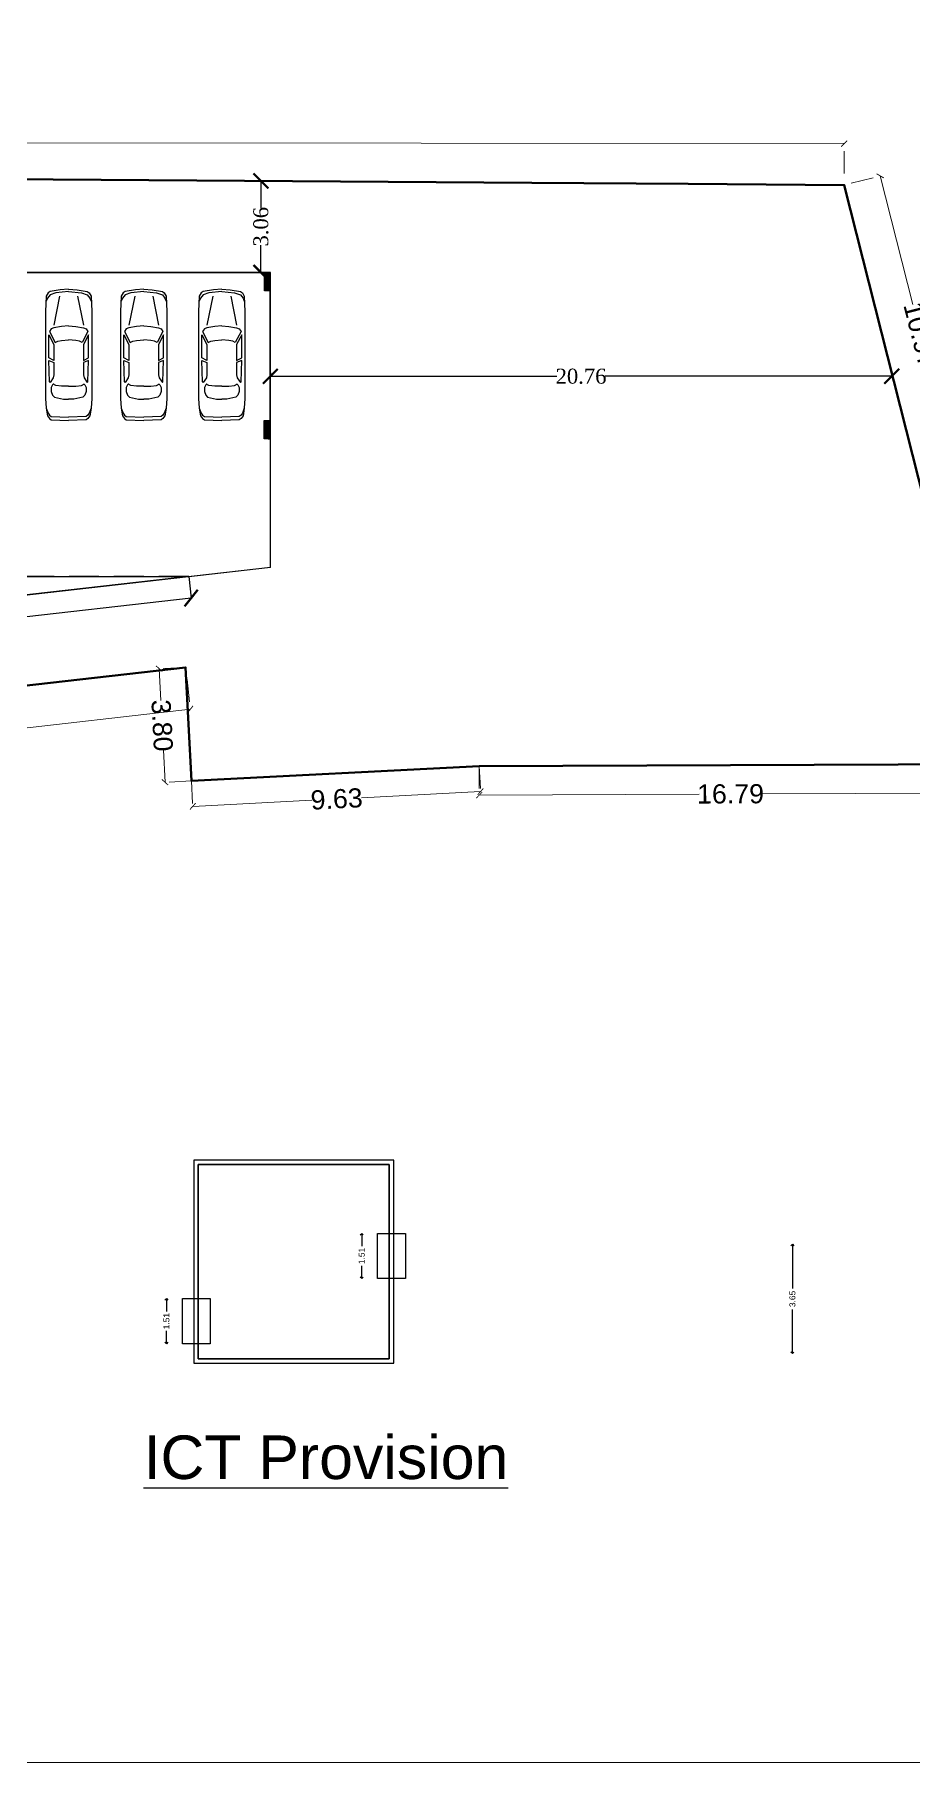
# Model space of a CAD drawing. Header units: metres. Extents: x 0 to 63445, y 32325 to 32915.
# Drawn here: x 63091.1 to 63120.5, y 32675.9 to 32733.6 of the extents above; entities that cross this region are included whole.
import ezdxf

# ---------------------------------------------------------------- set-up
doc = ezdxf.new("R2010")
doc.units = ezdxf.units.M
doc.header["$MEASUREMENT"] = 0
doc.header["$PDMODE"] = 34
doc.header["$PDSIZE"] = -10
for name, pattern in [('CONTINULUS', [0]), ('DASHED', [0.75, 0.5, -0.25]), ('DASHED2', [0.375, 0.25, -0.125]), ('HIDDEN', [9.525, 6.35, -3.175])]:
    doc.linetypes.add(name, pattern=pattern)
doc.layers.get('0').update_dxf_attribs({"lineweight": 25})
for name, color, linetype, lineweight in [('BLK_1_FLR_-1_BLT_UP_AREA_EXISTING', 14, 'DASHED', 9), ('CAR', 252, 'Continuous', 25), ('COLUMN', 1, 'Continuous', 30), ('DIM', 56, 'Continuous', 20), ('ELEVATION', 142, 'Continuous', 9), ('site', 15, 'Continuous', 50), ('wall', 7, 'Continuous', 30)]:
    doc.layers.add(name, color=color, linetype=linetype, lineweight=lineweight)
for name, color, linetype, plot in [('BLK_1_FLR_-1_COVERED_PARKING', 7, 'Continuous', False), ('SPECIAL_PARKING', 7, 'Continuous', False), ('TWO_WHEELER_PARKING', 7, 'Continuous', False)]:
    doc.layers.add(name, color=color, linetype=linetype, plot=plot)
for name, color, linetype in [('ICT_LANDING_POINT_1', 7, 'Continuous'), ('ICT_LANDING_POINT_1_DOOR_1', 7, 'Continuous'), ('ICT_LANDING_POINT_1_DOOR_2', 7, 'Continuous'), ('text', 65, 'Continuous')]:
    doc.layers.add(name, color=color, linetype=linetype)
doc.styles.add('Arial', font='arial.ttf', dxfattribs={"height": 0.2})
doc.styles.get("Standard").update_dxf_attribs({"font": 'arial.ttf', "height": 0.4})
doc.styles.add('style2', font='arial.ttf', dxfattribs={"height": 0.25})
doc.styles.add('TNR', font='times.ttf', dxfattribs={"height": 0.5})
doc.dimstyles.new('ARCHANA', dxfattribs={"dimscale": 0, "dimtxt": 0.5, "dimasz": 0.5, "dimexe": 0, "dimexo": 0, "dimgap": 0, "dimtad": 0, "dimzin": 0, "dimdsep": 46, "dimtxsty": 'TNR', "dimblk": 'ARCHTICK', "dimcen": 0.09, "dimclrd": 36, "dimclre": 36, "dimclrt": 7, "dimadec": 0, "dimazin": 0, "dimtfac": 1, "dimtofl": 0, "dimtmove": 0, "dimatfit": 3, "dimldrblk": 'ARCHTICK', "dimfxl": 1, "dimfrac": 2, "dimtolj": 1, "dimtzin": 0, "dimlwd": -1, "dimlwe": -1, "dimarcsym": 0})
doc.dimstyles.new('INT DIM', dxfattribs={"dimtxt": 0.3, "dimasz": 0.1, "dimexe": 0.18, "dimexo": 0.0625, "dimgap": 0.09, "dimtad": 0, "dimzin": 0, "dimdsep": 46, "dimtxsty": 'style2', "dimblk": 'OPEN90', "dimcen": 0.09, "dimse1": 1, "dimse2": 1, "dimclrd": 250, "dimclrt": 256, "dimadec": 0, "dimazin": 0, "dimtfac": 1, "dimtofl": 0, "dimtmove": 0, "dimatfit": 3, "dimfxl": 0.18, "dimtolj": 1, "dimtzin": 0, "dimlwd": -1, "dimarcsym": 0})

# ---------------------------------------------------------------- blocks, each defined once
blk = doc.blocks.new('_ArchTick')
at = {"color": 0, "linetype": 'ByBlock', "const_width": 0.15}
blk.add_lwpolyline([(-0.5, -0.5), (0.5, 0.5)], dxfattribs=at)
blk = doc.blocks.new('*D121')
at = {"layer": 'Defpoints', "color": 0, "linetype": 'HIDDEN', "ltscale": 3, "transparency": 16777216}
for p in [(62981.258, 32730.117), (62981.257, 32728.733), (63118.182, 32728.596)]:
    blk.add_point(p, dxfattribs=at)
at = {"layer": 'DIM', "color": 36, "linetype": 'DASHED2', "ltscale": 3, "transparency": 16777216}
for p, q in [((62981.257, 32729.117), (62981.258, 32730.117)), ((63118.183, 32728.979), (63118.184, 32729.979))]:
    blk.add_line(p, q, dxfattribs=at)
at = {"layer": 'DIM', "ltscale": 3, "transparency": 16777216}
for p, q in [((62981.258, 32730.117), (63046.477, 32730.051)), ((63118.184, 32729.979), (63049.073, 32730.049))]:
    blk.add_line(p, q, dxfattribs=at)
at = {"layer": 'DIM', "linetype": 'HIDDEN', "ltscale": 3, "transparency": 16777216, "xscale": 0.2, "yscale": 0.2, "zscale": 0.2}
for p, rotation in [((62981.258, 32730.117), 179.9424950287205), ((63118.184, 32729.979), 359.9424950287206)]:
    blk.add_blockref('_ArchTick', p, dxfattribs=dict(at, rotation=rotation))
at = {"layer": 'DIM', "linetype": 'HIDDEN', "ltscale": 3, "transparency": 16777216, "insert": (63047.775, 32730.05), "char_height": 0.4, "attachment_point": 5, "rotation": 359.9425}
blk.add_mtext('\\A1;{\\H1.6x;136.93}', dxfattribs=at)
blk = doc.blocks.new('*D118')
at = {"layer": 'Defpoints', "color": 0, "linetype": 'HIDDEN', "ltscale": 3, "transparency": 16777216}
for p in [(63096.175, 32712.489), (63051.993, 32707.482), (63052.152, 32706.085)]:
    blk.add_point(p, dxfattribs=at)
at = {"layer": 'DIM', "color": 36, "linetype": 'DASHED2', "ltscale": 3, "transparency": 16777216}
for p, q in [((63096.22, 32712.086), (63096.333, 32711.092)), ((63052.039, 32707.078), (63052.152, 32706.085))]:
    blk.add_line(p, q, dxfattribs=at)
at = {"layer": 'DIM', "ltscale": 3, "transparency": 16777216}
for p, q in [((63096.333, 32711.092), (63075.328, 32708.712)), ((63052.152, 32706.085), (63073.157, 32708.466))]:
    blk.add_line(p, q, dxfattribs=at)
at = {"layer": 'DIM', "linetype": 'HIDDEN', "ltscale": 3, "transparency": 16777216, "xscale": 0.2, "yscale": 0.2, "zscale": 0.2}
for p, rotation in [((63096.333, 32711.092), 6.466326129298042), ((63052.152, 32706.085), 186.4663261292981)]:
    blk.add_blockref('_ArchTick', p, dxfattribs=dict(at, rotation=rotation))
at = {"layer": 'DIM', "linetype": 'HIDDEN', "ltscale": 3, "transparency": 16777216, "insert": (63074.242, 32708.589), "char_height": 0.4, "attachment_point": 5, "rotation": 6.46633}
blk.add_mtext('\\A1;{\\H1.6x;44.46}', dxfattribs=at)
blk = doc.blocks.new('*D132')
at = {"layer": 'Defpoints', "color": 0, "linetype": 'HIDDEN', "ltscale": 3, "transparency": 16777216}
for p in [(63095.291, 32712.444), (63096.175, 32712.489), (63096.369, 32708.697)]:
    blk.add_point(p, dxfattribs=at)
at = {"layer": 'DIM', "color": 36, "linetype": 'DASHED2', "ltscale": 3, "transparency": 16777216}
for p, q in [((63096.175, 32712.489), (63095.291, 32712.444)), ((63096.369, 32708.697), (63095.485, 32708.652))]:
    blk.add_line(p, q, dxfattribs=at)
at = {"layer": 'DIM', "ltscale": 3, "transparency": 16777216}
for p, q in [((63095.291, 32712.444), (63095.346, 32711.377)), ((63095.485, 32708.652), (63095.43, 32709.719))]:
    blk.add_line(p, q, dxfattribs=at)
at = {"layer": 'DIM', "linetype": 'HIDDEN', "ltscale": 3, "transparency": 16777216, "xscale": 0.2, "yscale": 0.2, "zscale": 0.2}
for p, rotation in [((63095.291, 32712.444), 92.92640889805112), ((63095.485, 32708.652), 272.9264088980511)]:
    blk.add_blockref('_ArchTick', p, dxfattribs=dict(at, rotation=rotation))
at = {"layer": 'DIM', "linetype": 'HIDDEN', "ltscale": 3, "transparency": 16777216, "insert": (63095.388, 32710.548), "char_height": 0.4, "attachment_point": 5, "rotation": 272.92641}
blk.add_mtext('\\A1;{\\H1.6x;3.80}', dxfattribs=at)
blk = doc.blocks.new('*D133')
at = {"layer": 'Defpoints', "color": 0, "linetype": 'HIDDEN', "ltscale": 3, "transparency": 16777216}
for p in [(63105.984, 32709.189), (63096.369, 32708.697), (63096.412, 32707.847)]:
    blk.add_point(p, dxfattribs=at)
at = {"layer": 'DIM', "color": 36, "linetype": 'DASHED2', "ltscale": 3, "transparency": 16777216}
for p, q in [((63105.984, 32709.189), (63106.028, 32708.339)), ((63096.369, 32708.697), (63096.412, 32707.847))]:
    blk.add_line(p, q, dxfattribs=at)
at = {"layer": 'DIM', "ltscale": 3, "transparency": 16777216}
for p, q in [((63106.028, 32708.339), (63102.05, 32708.135)), ((63096.412, 32707.847), (63100.39, 32708.05))]:
    blk.add_line(p, q, dxfattribs=at)
at = {"layer": 'DIM', "linetype": 'HIDDEN', "ltscale": 3, "transparency": 16777216, "xscale": 0.2, "yscale": 0.2, "zscale": 0.2}
for p, rotation in [((63106.028, 32708.339), 2.926408898062193), ((63096.412, 32707.847), 182.9264088980622)]:
    blk.add_blockref('_ArchTick', p, dxfattribs=dict(at, rotation=rotation))
at = {"layer": 'DIM', "linetype": 'HIDDEN', "ltscale": 3, "transparency": 16777216, "insert": (63101.22, 32708.093), "char_height": 0.4, "attachment_point": 5, "rotation": 2.92641}
blk.add_mtext('\\A1;{\\H1.6x;9.63}', dxfattribs=at)
blk = doc.blocks.new('*D134')
at = {"layer": 'Defpoints', "color": 0, "linetype": 'HIDDEN', "ltscale": 3, "transparency": 16777216}
for p in [(63105.984, 32709.189), (63122.777, 32709.261), (63122.781, 32708.297)]:
    blk.add_point(p, dxfattribs=at)
at = {"layer": 'DIM', "color": 36, "linetype": 'DASHED2', "ltscale": 3, "transparency": 16777216}
for p, q in [((63105.984, 32709.189), (63105.988, 32708.225)), ((63122.777, 32709.261), (63122.781, 32708.297))]:
    blk.add_line(p, q, dxfattribs=at)
at = {"layer": 'DIM', "ltscale": 3, "transparency": 16777216}
for p, q in [((63105.988, 32708.225), (63113.334, 32708.256)), ((63122.781, 32708.297), (63115.435, 32708.265))]:
    blk.add_line(p, q, dxfattribs=at)
at = {"layer": 'DIM', "linetype": 'HIDDEN', "ltscale": 3, "transparency": 16777216, "xscale": 0.2, "yscale": 0.2, "zscale": 0.2}
for p, rotation in [((63105.988, 32708.225), 180.2464032410208), ((63122.781, 32708.297), 0.2464032410207907)]:
    blk.add_blockref('_ArchTick', p, dxfattribs=dict(at, rotation=rotation))
at = {"layer": 'DIM', "linetype": 'HIDDEN', "ltscale": 3, "transparency": 16777216, "insert": (63114.384, 32708.261), "char_height": 0.4, "attachment_point": 5, "rotation": 0.2464}
blk.add_mtext('\\A1;{\\H1.6x;16.79}', dxfattribs=at)
blk = doc.blocks.new('*D136')
at = {"layer": 'Defpoints', "color": 0, "linetype": 'HIDDEN', "ltscale": 3, "transparency": 16777216}
for p in [(63118.182, 32728.596), (63119.387, 32728.902), (63120.881, 32717.961)]:
    blk.add_point(p, dxfattribs=at)
at = {"layer": 'DIM', "color": 36, "linetype": 'DASHED2', "ltscale": 3, "transparency": 16777216}
for p, q in [((63118.418, 32728.656), (63119.387, 32728.902)), ((63121.117, 32718.021), (63122.086, 32718.267))]:
    blk.add_line(p, q, dxfattribs=at)
at = {"layer": 'DIM', "ltscale": 3, "transparency": 16777216}
for p, q in [((63119.387, 32728.902), (63120.478, 32724.602)), ((63122.086, 32718.267), (63120.995, 32722.567))]:
    blk.add_line(p, q, dxfattribs=at)
at = {"layer": 'DIM', "linetype": 'HIDDEN', "ltscale": 3, "transparency": 16777216, "xscale": 0.2, "yscale": 0.2, "zscale": 0.2}
for p, rotation in [((63119.387, 32728.902), 104.2395777746081), ((63122.086, 32718.267), 284.2395777746081)]:
    blk.add_blockref('_ArchTick', p, dxfattribs=dict(at, rotation=rotation))
at = {"layer": 'DIM', "linetype": 'HIDDEN', "ltscale": 3, "transparency": 16777216, "insert": (63120.737, 32723.584), "char_height": 0.4, "attachment_point": 5, "rotation": 284.23958}
blk.add_mtext('\\A1;{\\H1.6x;10.97}', dxfattribs=at)
blk = doc.blocks.new('A$C1D283AF7')
at = {"layer": 'CAR', "linetype": 'ByBlock'}
for p, q in [((458, 4762, 0), (509, 5066, 0)), ((458, 4762, 0), (534, 4965, 0)), ((509, 5066, 0), (585, 5167, 0)), ((534, 4965, 0), (585, 5041, 0)), ((585, 5167, 0), (661, 5218, 0)), ((585, 5041, 0), (661, 5091, 0)), ((661, 5218, 0), (1345, 5243, 0)), ((661, 5091, 0), (1345, 5117, 0)), ((2029, 5218, 0), (1345, 5243, 0)), ((2029, 5091, 0), (1345, 5117, 0)), ((2105, 5167, 0), (2029, 5218, 0)), ((2105, 5041, 0), (2029, 5091, 0)), ((2181, 5066, 0), (2105, 5167, 0)), ((2156, 4965, 0), (2105, 5041, 0)), ((2232, 4762, 0), (2156, 4965, 0)), ((2232, 4762, 0), (2181, 5066, 0)), ((433, 4382, 0), (458, 4762, 0)), ((433, 961, 0), (433, 4382, 0)), ((661, 4103, 0), (711, 4255, 0)), ((661, 3951, 0), (661, 4103, 0)), ((711, 4255, 0), (787, 4331, 0)), ((787, 4331, 0), (1142, 4407, 0)), ((1142, 4407, 0), (1345, 4407, 0)), ((1548, 4407, 0), (1345, 4407, 0)), ((1902, 4331, 0), (1548, 4407, 0)), ((1978, 4255, 0), (1902, 4331, 0)), ((2029, 4103, 0), (1978, 4255, 0)), ((2029, 3951, 0), (2029, 4103, 0)), ((2257, 4382, 0), (2232, 4762, 0)), ((2257, 961, 0), (2257, 4382, 0)), ((585, 3723, 0), (559, 2887, 0)), ((610, 3748, 0), (585, 3723, 0)), ((737, 3571, 0), (610, 3748, 0)), ((711, 3850, 0), (661, 3951, 0)), ((737, 3824, 0), (711, 3850, 0)), ((762, 3824, 0), (737, 3824, 0)), ((762, 3444, 0), (737, 3571, 0)), ((787, 3850, 0), (762, 3824, 0)), ((762, 2963, 0), (762, 3444, 0)), ((838, 3875, 0), (787, 3850, 0)), ((1066, 3900, 0), (838, 3875, 0)), ((1345, 3900, 0), (1066, 3900, 0)), ((1345, 3900, 0), (1624, 3900, 0)), ((1624, 3900, 0), (1852, 3875, 0)), ((1852, 3875, 0), (1902, 3850, 0)), ((1902, 3850, 0), (1928, 3824, 0)), ((1928, 3824, 0), (1953, 3824, 0)), ((1928, 3444, 0), (1953, 3571, 0)), ((1928, 2963, 0), (1928, 3444, 0)), ((1953, 3824, 0), (1978, 3850, 0)), ((1953, 3571, 0), (2080, 3748, 0)), ((1978, 3850, 0), (2029, 3951, 0)), ((2080, 3748, 0), (2105, 3723, 0)), ((2105, 3723, 0), (2130, 2887, 0)), ((559, 2887, 0), (762, 2963, 0)), ((762, 2887, 0), (559, 2785, 0)), ((559, 2785, 0), (559, 1873, 0)), ((762, 2253, 0), (762, 2887, 0)), ((2130, 2887, 0), (1928, 2963, 0)), ((1928, 2887, 0), (2130, 2785, 0)), ((1928, 2253, 0), (1928, 2887, 0)), ((2130, 2785, 0), (2130, 1873, 0)), ((559, 1873, 0), (762, 2253, 0)), ((585, 1746, 0), (813, 2177, 0)), ((813, 2177, 0), (914, 2126, 0)), ((914, 2126, 0), (1066, 2101, 0)), ((1066, 2101, 0), (1345, 2076, 0)), ((1624, 2101, 0), (1345, 2076, 0)), ((1776, 2126, 0), (1624, 2101, 0)), ((1877, 2177, 0), (1776, 2126, 0)), ((2105, 1746, 0), (1877, 2177, 0)), ((2130, 1873, 0), (1928, 2253, 0)), ((661, 1645, 0), (585, 1746, 0)), ((762, 1594, 0), (661, 1645, 0)), ((1066, 1544, 0), (762, 1594, 0)), ((990, 353, 0), (762, 1493, 0)), ((1345, 1518, 0), (1066, 1544, 0)), ((1345, 1518, 0), (1624, 1544, 0)), ((1624, 1544, 0), (1928, 1594, 0)), ((1700, 353, 0), (1928, 1493, 0)), ((1928, 1594, 0), (2029, 1645, 0)), ((2029, 1645, 0), (2105, 1746, 0)), ((458, 353, 0), (433, 961, 0)), ((2232, 353, 0), (2257, 961, 0)), ((509, 429, 0), (458, 555, 0)), ((534, 226, 0), (458, 353, 0)), ((610, 302, 0), (509, 429, 0)), ((610, 175, 0), (534, 226, 0)), ((838, 226, 0), (610, 302, 0)), ((1015, 99, 0), (610, 175, 0)), ((1345, 175, 0), (838, 226, 0)), ((1345, 74, 0), (1015, 99, 0)), ((1345, 175, 0), (1852, 226, 0)), ((1345, 74, 0), (1674, 99, 0)), ((1674, 99, 0), (2080, 175, 0)), ((1852, 226, 0), (2080, 302, 0)), ((2080, 302, 0), (2181, 429, 0)), ((2080, 175, 0), (2156, 226, 0)), ((2156, 226, 0), (2232, 353, 0)), ((2181, 429, 0), (2232, 555, 0))]:
    blk.add_line(p, q, dxfattribs=at)
blk = doc.blocks.new('*D164')
at = {"layer": 'Defpoints', "color": 0, "ltscale": 0.5, "transparency": 16777216}
for p in [(63096.278, 32715.52), (63096.359, 32714.804), (63048.872, 32710.147)]:
    blk.add_point(p, dxfattribs=at)
at = {"layer": 'wall', "color": 36, "ltscale": 0.5, "transparency": 16777216}
for p, q in [((63096.278, 32715.52), (63096.359, 32714.804)), ((63096.359, 32714.804), (63073.431, 32712.206)), ((63048.953, 32709.431), (63071.881, 32712.03)), ((63048.872, 32710.147), (63048.953, 32709.431))]:
    blk.add_line(p, q, dxfattribs=at)
at = {"layer": 'wall', "color": 36, "ltscale": 0.5, "transparency": 16777216, "xscale": 0.5, "yscale": 0.5, "zscale": 0.5}
for p, rotation in [((63096.359, 32714.804), 6.466326129304158), ((63048.953, 32709.431), 186.4663261293041)]:
    blk.add_blockref('_ArchTick', p, dxfattribs=dict(at, rotation=rotation))
at = {"layer": 'wall', "color": 7, "ltscale": 0.5, "transparency": 16777216, "insert": (63072.656, 32712.118), "char_height": 0.5, "attachment_point": 5, "rotation": 6.46633, "style": 'TNR'}
blk.add_mtext('\\A1;47.71', dxfattribs=at)
blk = doc.blocks.new('A$C7D115503')
at = {"layer": 'COLUMN', "ltscale": 3}
h = blk.add_hatch(dxfattribs=at)
h.set_pattern_fill('ANSI31', color=256, style=0)
h.paths.add_polyline_path([(-14.4, -11.6), (-6.4, -11.6), (-6.4, 12.4), (-14.4, 12.4)])
at = {"layer": 'COLUMN', "ltscale": 0.05}
for p, q in [((-14.4, 12.4), (-6.4, 12.4)), ((-14.4, 12.4), (-14.4, -11.6)), ((-6.4, 12.4), (-6.4, -11.6)), ((-6.4, -11.6), (-14.4, -11.6))]:
    blk.add_line(p, q, dxfattribs=at)
blk = doc.blocks.new('*D173')
at = {"layer": 'Defpoints', "color": 0, "ltscale": 0.5, "transparency": 16777216}
for p in [(63098.69, 32728.732), (63099.03, 32728.732), (63099.008, 32725.675)]:
    blk.add_point(p, dxfattribs=at)
at = {"layer": 'wall', "color": 36, "ltscale": 0.5, "transparency": 16777216}
for p, q in [((63099.03, 32728.732), (63098.69, 32728.732)), ((63098.69, 32728.732), (63098.69, 32727.82)), ((63098.69, 32725.675), (63098.69, 32726.587)), ((63099.008, 32725.675), (63098.69, 32725.675))]:
    blk.add_line(p, q, dxfattribs=at)
at = {"layer": 'wall', "color": 36, "ltscale": 0.5, "transparency": 16777216, "xscale": 0.5, "yscale": 0.5, "zscale": 0.5}
for p, rotation in [((63098.69, 32728.732), 90), ((63098.69, 32725.675), 270)]:
    blk.add_blockref('_ArchTick', p, dxfattribs=dict(at, rotation=rotation))
at = {"layer": 'wall', "color": 7, "ltscale": 0.5, "transparency": 16777216, "insert": (63098.69, 32727.204), "char_height": 0.5, "attachment_point": 5, "rotation": 90, "style": 'TNR'}
blk.add_mtext('\\A1;3.06', dxfattribs=at)
blk = doc.blocks.new('*D174')
at = {"layer": 'Defpoints', "color": 0, "ltscale": 0.5, "transparency": 16777216}
for p in [(63099.005, 32722.321), (63119.77, 32722.339), (63119.77, 32722.208)]:
    blk.add_point(p, dxfattribs=at)
at = {"layer": 'wall', "color": 36, "ltscale": 0.5, "transparency": 16777216}
for p, q in [((63099.005, 32722.321), (63099.005, 32722.208)), ((63099.005, 32722.208), (63108.579, 32722.208)), ((63119.77, 32722.208), (63110.196, 32722.208)), ((63119.77, 32722.339), (63119.77, 32722.208))]:
    blk.add_line(p, q, dxfattribs=at)
at = {"layer": 'wall', "color": 36, "ltscale": 0.5, "transparency": 16777216, "xscale": 0.5, "yscale": 0.5, "zscale": 0.5, "rotation": 180}
blk.add_blockref('_ArchTick', (63099.005, 32722.208), dxfattribs=at)
at = {"layer": 'wall', "color": 36, "ltscale": 0.5, "transparency": 16777216, "xscale": 0.5, "yscale": 0.5, "zscale": 0.5}
blk.add_blockref('_ArchTick', (63119.77, 32722.208), dxfattribs=at)
at = {"layer": 'wall', "color": 7, "ltscale": 0.5, "transparency": 16777216, "insert": (63109.388, 32722.208), "char_height": 0.5, "attachment_point": 5, "style": 'TNR'}
blk.add_mtext('\\A1;20.76', dxfattribs=at)
blk = doc.blocks.new('_Open90')
at = {"color": 0, "linetype": 'ByBlock', "lineweight": -2}
for p, q in [((0, 0), (-1, 0)), ((-0.5, 0.5), (0, 0)), ((0, 0), (-0.5, -0.5))]:
    blk.add_line(p, q, dxfattribs=at)
blk = doc.blocks.new('*D382')
at = {"layer": 'Defpoints', "color": 0, "linetype": 'CONTINULUS', "ltscale": 0.05, "transparency": 16777216}
for p in [(63110.177, 32693.223), (63116.453, 32693.223), (63110.177, 32689.572)]:
    blk.add_point(p, dxfattribs=at)
at = {"layer": 'ICT_LANDING_POINT_1', "color": 250, "ltscale": 0.05, "transparency": 16777216}
for p, q in [((63116.453, 32693.123), (63116.453, 32691.748)), ((63116.453, 32689.672), (63116.453, 32691.047))]:
    blk.add_line(p, q, dxfattribs=at)
at = {"layer": 'ICT_LANDING_POINT_1', "color": 250, "linetype": 'CONTINULUS', "ltscale": 0.05, "transparency": 16777216, "xscale": 0.1, "yscale": 0.1, "zscale": 0.1}
for p, rotation in [((63116.453, 32693.223), 90), ((63116.453, 32689.572), 270)]:
    blk.add_blockref('_Open90', p, dxfattribs=dict(at, rotation=rotation))
at = {"layer": 'ICT_LANDING_POINT_1', "linetype": 'CONTINULUS', "ltscale": 0.05, "transparency": 16777216, "insert": (63116.453, 32691.398), "char_height": 0.2, "attachment_point": 5, "rotation": 90, "style": 'Arial', "bg_fill": 3, "box_fill_scale": 1.25, "bg_fill_color": 256, "bg_fill_true_color": 13158600, "bg_fill_transparency": 0}
blk.add_mtext('\\A1;3.65', dxfattribs=at)
blk = doc.blocks.new('*D385')
at = {"layer": 'Defpoints', "color": 0, "linetype": 'CONTINULUS', "ltscale": 0.05, "transparency": 16777216}
for p in [(63102.59, 32693.587), (63102.057, 32692.079), (63102.59, 32692.079)]:
    blk.add_point(p, dxfattribs=at)
at = {"layer": 'ICT_LANDING_POINT_1_DOOR_1', "color": 250, "ltscale": 0.05, "transparency": 16777216}
for p, q in [((63102.057, 32693.487), (63102.057, 32693.154)), ((63102.057, 32692.179), (63102.057, 32692.512))]:
    blk.add_line(p, q, dxfattribs=at)
at = {"layer": 'ICT_LANDING_POINT_1_DOOR_1', "color": 250, "linetype": 'CONTINULUS', "ltscale": 0.05, "transparency": 16777216, "xscale": 0.1, "yscale": 0.1, "zscale": 0.1}
for p, rotation in [((63102.057, 32693.587), 90), ((63102.057, 32692.079), 270)]:
    blk.add_blockref('_Open90', p, dxfattribs=dict(at, rotation=rotation))
at = {"layer": 'ICT_LANDING_POINT_1_DOOR_1', "linetype": 'CONTINULUS', "ltscale": 0.05, "transparency": 16777216, "insert": (63102.057, 32692.833), "char_height": 0.2, "attachment_point": 5, "rotation": 90, "style": 'Arial', "bg_fill": 3, "box_fill_scale": 1.25, "bg_fill_color": 256, "bg_fill_true_color": 13158600, "bg_fill_transparency": 0}
blk.add_mtext('\\A1;1.51', dxfattribs=at)
blk = doc.blocks.new('*D386')
at = {"layer": 'Defpoints', "color": 0, "linetype": 'CONTINULUS', "ltscale": 0.05, "transparency": 16777216}
for p in [(63096.065, 32691.41), (63095.532, 32689.902), (63096.065, 32689.902)]:
    blk.add_point(p, dxfattribs=at)
at = {"layer": 'ICT_LANDING_POINT_1_DOOR_2', "color": 250, "ltscale": 0.05, "transparency": 16777216}
for p, q in [((63095.532, 32691.31), (63095.532, 32690.977)), ((63095.532, 32690.002), (63095.532, 32690.335))]:
    blk.add_line(p, q, dxfattribs=at)
at = {"layer": 'ICT_LANDING_POINT_1_DOOR_2', "color": 250, "linetype": 'CONTINULUS', "ltscale": 0.05, "transparency": 16777216, "xscale": 0.1, "yscale": 0.1, "zscale": 0.1}
for p, rotation in [((63095.532, 32691.41), 90), ((63095.532, 32689.902), 270)]:
    blk.add_blockref('_Open90', p, dxfattribs=dict(at, rotation=rotation))
at = {"layer": 'ICT_LANDING_POINT_1_DOOR_2', "linetype": 'CONTINULUS', "ltscale": 0.05, "transparency": 16777216, "insert": (63095.532, 32690.656), "char_height": 0.2, "attachment_point": 5, "rotation": 90, "style": 'Arial', "bg_fill": 3, "box_fill_scale": 1.25, "bg_fill_color": 256, "bg_fill_true_color": 13158600, "bg_fill_transparency": 0}
blk.add_mtext('\\A1;1.51', dxfattribs=at)

msp = doc.modelspace()

# ---------------------------------------------------------------- linework, layer by layer
at = {"color": 1, "ltscale": 0.5}
msp.add_lwpolyline([(63102.979, 32695.8823), (63096.5956, 32695.8823), (63096.5956, 32689.4008), (63102.979, 32689.4008)], close=True, dxfattribs=at)
at = {"layer": 'BLK_1_FLR_-1_BLT_UP_AREA_EXISTING', "color": 14, "linetype": 'CONTINULUS', "ltscale": 0.05}
msp.add_lwpolyline([(62963.109, 32725.9035), (62963.109, 32720.1267), (62959.602, 32720.1267), (62958.4002, 32712.2975), (62963.109, 32712.2975), (62963.109, 32707.4871), (62977.5007, 32707.4871), (62977.5007, 32698.5188), (63001.0856, 32698.5183), (63001.0856, 32693.4467), (63048.8719, 32693.4467), (63048.8719, 32710.1229), (63099.0078, 32715.8283), (63099.0123, 32725.6739), (62963.109, 32725.9035)], close=True, dxfattribs=at)
at = {"layer": 'BLK_1_FLR_-1_COVERED_PARKING', "ltscale": 0.5}
msp.add_lwpolyline([(62963.109, 32725.9046), (62963.109, 32720.1278), (62959.602, 32720.1278), (62958.4002, 32712.2986), (62963.109, 32712.2986), (62963.109, 32707.4882), (62977.5007, 32707.4882), (62977.5007, 32698.5199), (63001.0857, 32698.5194), (63001.0856, 32693.4478), (63048.8719, 32693.4478), (63048.8719, 32710.147), (63099.0078, 32715.8294), (63099.0078, 32725.675), (63098.6104, 32725.6752), (63090.7094, 32725.682), (63090.4449, 32725.6895), (63084.2161, 32725.7), (63059.0174, 32725.7426), (62971.542, 32725.9046), (62963.109, 32725.9046)], close=True, dxfattribs=at)
at = {"layer": 'CAR', "linetype": 'DASHED', "ltscale": 2}
msp.add_line((63096.278, 32715.52), (63054.365, 32715.52), dxfattribs=at)
at = {"layer": 'ELEVATION', "ltscale": 20}
msp.add_lwpolyline([(62933.9122, 32675.9187), (63155.3584, 32675.9187), (63155.3584, 32804.4763), (62933.9122, 32804.4763)], close=True, dxfattribs=at)
at = {"layer": 'ICT_LANDING_POINT_1', "linetype": 'CONTINULUS', "ltscale": 0.05}
msp.add_lwpolyline([(63096.5956, 32695.8823), (63102.979, 32695.8823), (63102.979, 32689.4008), (63096.5956, 32689.4008)], close=True, dxfattribs=at)
at = {"layer": 'ICT_LANDING_POINT_1_DOOR_1', "color": 1, "linetype": 'CONTINULUS', "ltscale": 0.05}
msp.add_lwpolyline([(63102.5901, 32693.5869), (63103.5169, 32693.5869), (63103.5169, 32692.0795), (63102.5901, 32692.0795)], close=True, dxfattribs=at)
at = {"layer": 'site', "lineweight": 60}
for points in [[(63046.8012, 32728.7618), (63058.4683, 32728.8426), (63067.1103, 32728.8703), (63075.7554, 32728.8981), (63091.7502, 32728.7842), (63107.7449, 32728.6702), (63112.9636, 32728.6331), (63118.1822, 32728.5959), (63120.8811, 32717.9607)], [(63120.8811, 32717.9607), (63122.7766, 32709.2608), (63105.9841, 32709.1886), (63096.3685, 32708.697), (63096.1747, 32712.4891), (63081.6394, 32710.8417), (63068.7688, 32709.3829), (63051.9933, 32707.4816)]]:
    msp.add_lwpolyline(points, dxfattribs=at)
at = {"layer": 'SPECIAL_PARKING', "color": 2, "ltscale": 0.5}
msp.add_lwpolyline([(62963.109, 32725.9046), (62963.109, 32720.1278), (62959.602, 32720.1278), (62958.4002, 32712.2986), (62963.109, 32712.2986), (62963.109, 32707.4882), (62977.5007, 32707.4882), (62977.5007, 32698.5199), (63001.0857, 32698.5194), (63001.0856, 32693.4478), (63048.8719, 32693.4478), (63048.8719, 32710.147), (63099.0078, 32715.8294), (63099.0078, 32725.675), (63098.6104, 32725.6752), (63090.7094, 32725.682), (63090.4449, 32725.6895), (63084.2161, 32725.7), (63059.0174, 32725.7426), (62971.542, 32725.9046), (62963.109, 32725.9046)], close=True, dxfattribs=at)
at = {"layer": 'TWO_WHEELER_PARKING', "color": 1, "linetype": 'Continuous'}
msp.add_lwpolyline([(63054.365, 32710.7696), (63054.365, 32715.52), (63096.278, 32715.52), (63054.365, 32710.7696)], dxfattribs=at)
at = {"layer": 'wall', "ltscale": 0.5}
for p, q in [((62971.542, 32725.7333), (63099.0078, 32725.675)), ((63099.0078, 32715.8294), (63099.0041, 32725.0665)), ((63096.278, 32715.52), (63099.0078, 32715.8294)), ((63096.278, 32715.52), (63048.8719, 32710.147))]:
    msp.add_line(p, q, dxfattribs=at)

# ---------------------------------------------------------------- block references
at = {"layer": 'CAR', "extrusion": (-3.75e-14, 0.001087, 0.999999), "xscale": 0.0008481566692353, "yscale": 0.0008481566692353, "zscale": 0.8481566721217545, "rotation": 180}
for p in [(63093.4051, 32725.1649, 35.5868), (63095.9127, 32725.1649, 35.5868), (63098.5227, 32725.1649, 35.5868)]:
    msp.add_blockref('A$C1D283AF7', p, dxfattribs=at)
at = {"layer": 'COLUMN', "ltscale": 0.05, "xscale": 0.025400733691282, "yscale": 0.025400733691282, "zscale": 0.025400733691282, "rotation": 180}
for p in [(63098.643, 32725.3808), (63098.6389, 32720.4362)]:
    msp.add_blockref('A$C7D115503', p, dxfattribs=at)

# ---------------------------------------------------------------- texts
at = {"layer": 'text'}
msp.add_text('%%UICT Provision', height=1.453986, dxfattribs=at).set_placement((63094.7692, 32685.3831))

# ---------------------------------------------------------------- dimensions: what is measured, and where the dimension line sits
at = {"layer": 'DIM', "linetype": 'HIDDEN', "ltscale": 3}
dim = msp.add_linear_dim(base=(62981.2583, 32730.1166), p1=(63118.1822, 32728.5959), p2=(62981.2569, 32728.7333), angle=179.942495, text='{\\H1.6x;<>}', dimstyle='ARCHANA', override={"dimscale": 1, "dimtxt": 0.278, "dimasz": 0.2, "dimtxsty": 'Standard', "dimclrd": 256, "dimclrt": 256, "dimfxlon": 1, "dimarcsym": 1}, dxfattribs=at)
dim.commit()
dim.dimension.update_dxf_attribs({"geometry": '*D121', "text_midpoint": (63047.775, 32730.0499), "dimtype": 161})
for p1, p2, distance, picture, middle in [((63120.8811, 32717.9607), (63118.1822, 32728.5959), -1.2432, '*D136', (63120.7367, 32723.5841)), ((63096.1747, 32712.4891), (63051.9933, 32707.4816), 1.4057, '*D118', (63074.2423, 32708.5886)), ((63096.3685, 32708.697), (63096.1747, 32712.4891), 0.8848, '*D132', (63095.388, 32710.5479)), ((63105.9841, 32709.1886), (63096.3685, 32708.697), 0.8511, '*D133', (63101.2198, 32708.0928)), ((63105.9841, 32709.1886), (63122.7766, 32709.2608), -0.964, '*D134', (63114.3845, 32708.2607))]:
    dim = msp.add_aligned_dim(p1=p1, p2=p2, distance=distance, text='{\\H1.6x;<>}', dimstyle='ARCHANA', override={"dimscale": 1, "dimtxt": 0.278, "dimasz": 0.2, "dimtxsty": 'Standard', "dimclrd": 256, "dimclrt": 256, "dimfxlon": 1, "dimarcsym": 1}, dxfattribs=at)
    dim.commit()
    dim.dimension.update_dxf_attribs({"geometry": picture, "text_midpoint": middle})
at = {"layer": 'wall', "ltscale": 0.5}
dim = msp.add_linear_dim(base=(63098.6896, 32728.7323), p1=(63099.0078, 32725.675), p2=(63099.0296, 32728.7323), angle=90, dimstyle='ARCHANA', override={"dimscale": 1, "dimfxl": 6, "dimarcsym": 1}, dxfattribs=at)
dim.commit()
dim.dimension.update_dxf_attribs({"geometry": '*D173', "text_midpoint": (63098.6896, 32727.2037)})
dim = msp.add_linear_dim(base=(63119.7701, 32722.2084), p1=(63099.0052, 32722.3213), p2=(63119.7701, 32722.3386), dimstyle='ARCHANA', override={"dimscale": 1, "dimfxl": 6, "dimarcsym": 1}, dxfattribs=at)
dim.commit()
dim.dimension.update_dxf_attribs({"geometry": '*D174', "text_midpoint": (63109.3877, 32722.2084)})
dim = msp.add_aligned_dim(p1=(63048.8719, 32710.147), p2=(63096.278, 32715.52), distance=-0.7202, dimstyle='ARCHANA', override={"dimscale": 1, "dimfxl": 6, "dimarcsym": 1}, dxfattribs=at)
dim.commit()
dim.dimension.update_dxf_attribs({"geometry": '*D164', "text_midpoint": (63072.656, 32712.1179)})

# ---------------------------------------------------------------- next in the draw order: dimensions: what is measured, and where the dimension line sits
at = {"layer": 'ICT_LANDING_POINT_1', "linetype": 'CONTINULUS', "ltscale": 0.05}
dim = msp.add_linear_dim(base=(63116.4535, 32693.2234), p1=(63110.1765, 32689.5723), p2=(63110.1765, 32693.2234), angle=90, dimstyle='INT DIM', override={"dimtxt": 0.2, "dimtxsty": 'Arial', "dimfxl": 0.125, "dimtfill": 1, "dimtfillclr": 7, "dimarcsym": 1}, dxfattribs=at)
dim.commit()
dim.dimension.update_dxf_attribs({"geometry": '*D382', "text_midpoint": (63116.4535, 32691.3978)})
at = {"layer": 'ICT_LANDING_POINT_1_DOOR_1', "color": 2, "linetype": 'CONTINULUS', "ltscale": 0.05}
dim = msp.add_linear_dim(base=(63102.0571, 32692.0795), p1=(63102.5901, 32693.5869), p2=(63102.5901, 32692.0795), angle=90, dimstyle='INT DIM', override={"dimtxt": 0.2, "dimtxsty": 'Arial', "dimfxl": 0.125, "dimtfill": 1, "dimtfillclr": 7, "dimarcsym": 1}, dxfattribs=at)
dim.commit()
dim.dimension.update_dxf_attribs({"geometry": '*D385', "text_midpoint": (63102.0571, 32692.8332)})
at = {"layer": 'ICT_LANDING_POINT_1_DOOR_2', "color": 2, "linetype": 'CONTINULUS', "ltscale": 0.05}
dim = msp.add_linear_dim(base=(63095.5324, 32689.9022), p1=(63096.0654, 32691.4096), p2=(63096.0654, 32689.9022), angle=90, dimstyle='INT DIM', override={"dimtxt": 0.2, "dimtxsty": 'Arial', "dimfxl": 0.125, "dimtfill": 1, "dimtfillclr": 7, "dimarcsym": 1}, dxfattribs=at)
dim.commit()
dim.dimension.update_dxf_attribs({"geometry": '*D386', "text_midpoint": (63095.5324, 32690.6559)})

# ---------------------------------------------------------------- next in the draw order: linework, layer by layer
at = {"color": 1, "ltscale": 0.5}
msp.add_lwpolyline([(63103.129, 32696.0323), (63096.4456, 32696.0323), (63096.4456, 32689.2508), (63103.129, 32689.2508)], close=True, dxfattribs=at)
at = {"layer": 'ICT_LANDING_POINT_1_DOOR_2', "color": 1, "linetype": 'CONTINULUS', "ltscale": 0.05}
msp.add_lwpolyline([(63096.0654, 32691.4096), (63096.9922, 32691.4096), (63096.9922, 32689.9022), (63096.0654, 32689.9022)], close=True, dxfattribs=at)

doc.saveas('drawing.dxf')
